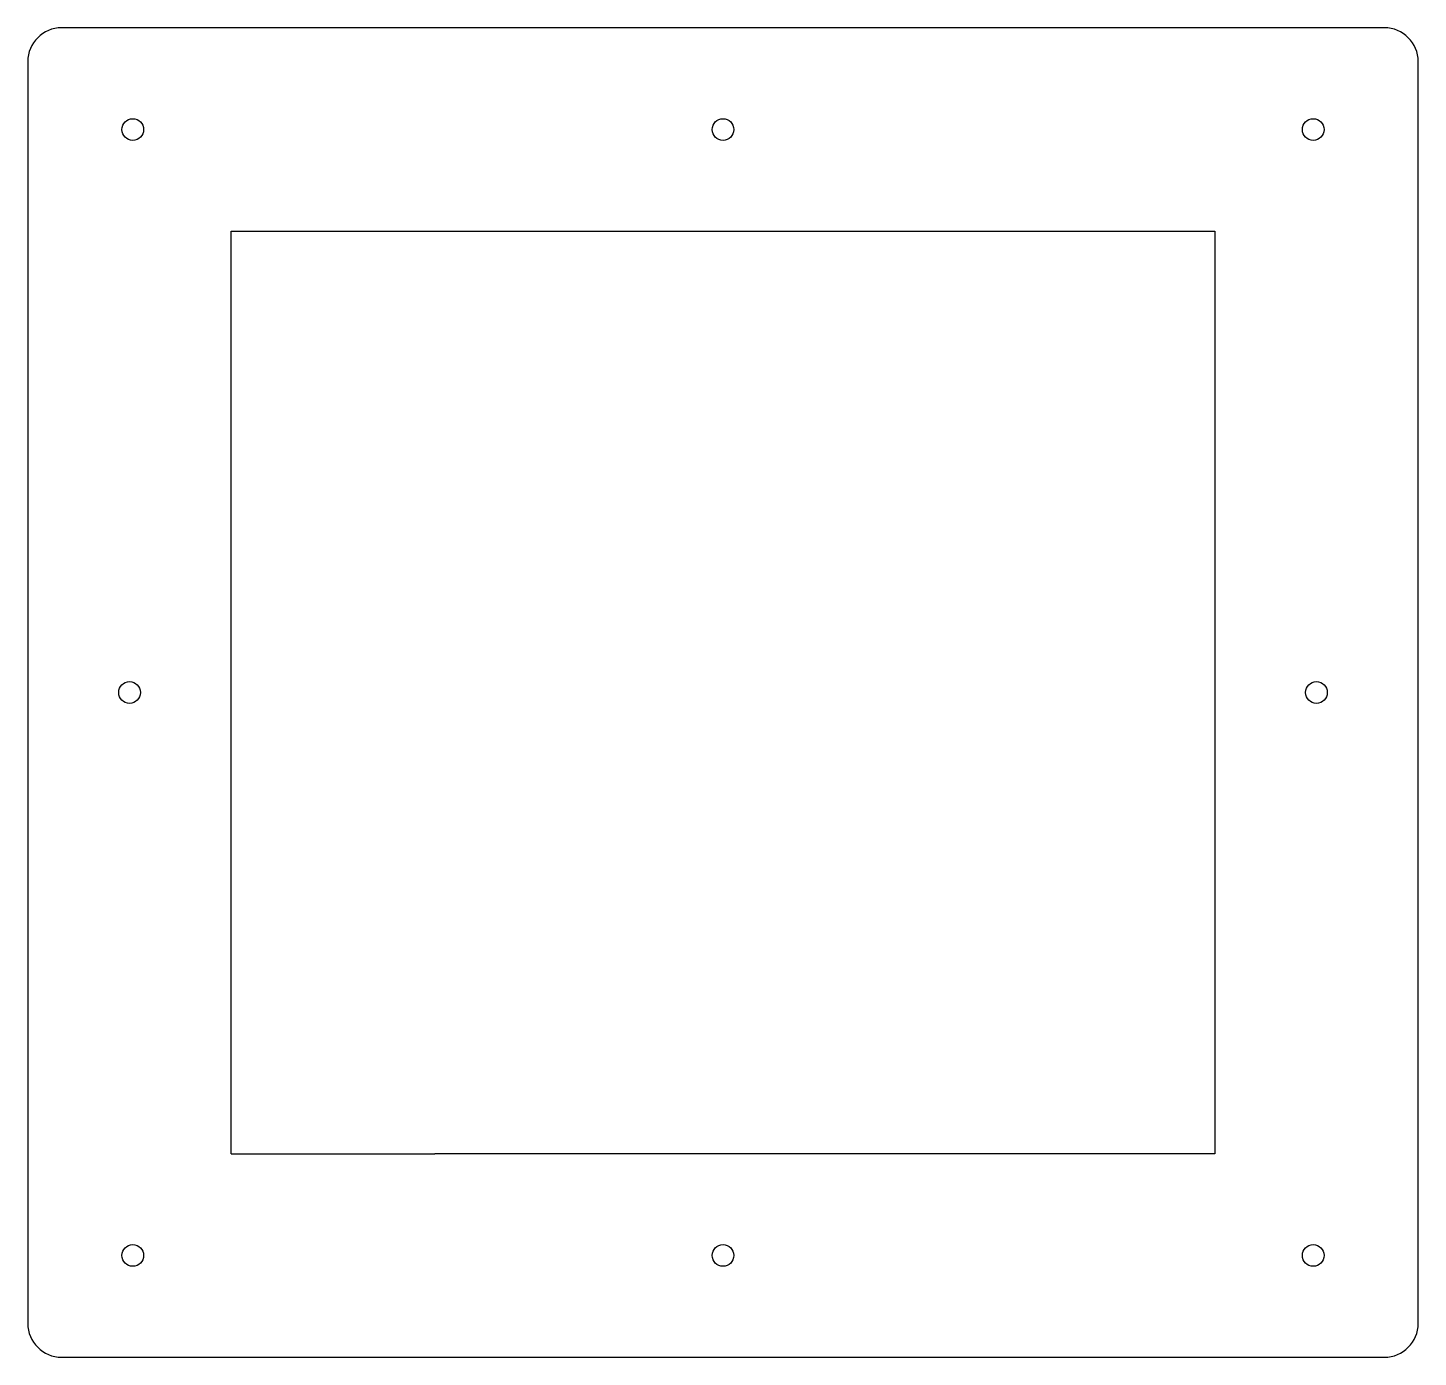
# Model space of a CAD drawing. Extents: x -30 to 175, y -30 to 166.
import ezdxf

# ---------------------------------------------------------------- set-up
doc = ezdxf.new("R2010")
doc.units = 0
doc.layers.get('0').update_dxf_attribs({"color": 253, "linetype": 'CONTINUOUS'})

msp = doc.modelspace()

# ---------------------------------------------------------------- linework, layer by layer
for p, q in [((170, 166), (-25, 166)), ((-30, 161), (-30, -25)), ((175, -25), (175, 161)), ((0, 0), (0, 136)), ((0, 136), (145, 136)), ((145, 136), (145, 0)), ((0, 0), (30, 0)), ((145, 0), (30, 0)), ((-25, -30), (170, -30))]:
    msp.add_line(p, q)
for centre in [(-14.52, 151), (72.5, 151), (159.52, 151), (-15, 68), (160, 68), (-14.52, -15), (72.5, -15), (159.52, -15)]:
    msp.add_circle(centre, 1.6)
for centre, start, end in [((-25, 161), 90, 180), ((170, 161), 360, 90), ((-25, -25), 180, 270), ((170, -25), 270, 360)]:
    msp.add_arc(centre, 5, start, end)

doc.saveas('drawing.dxf')
